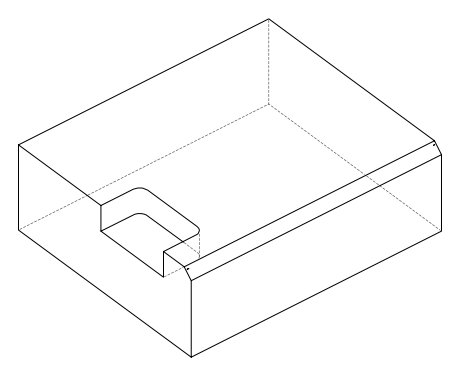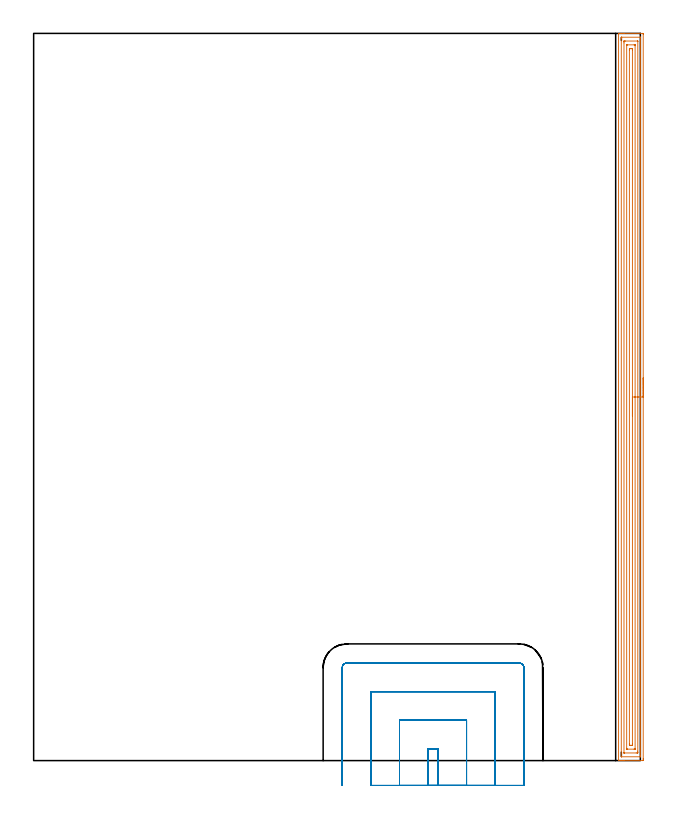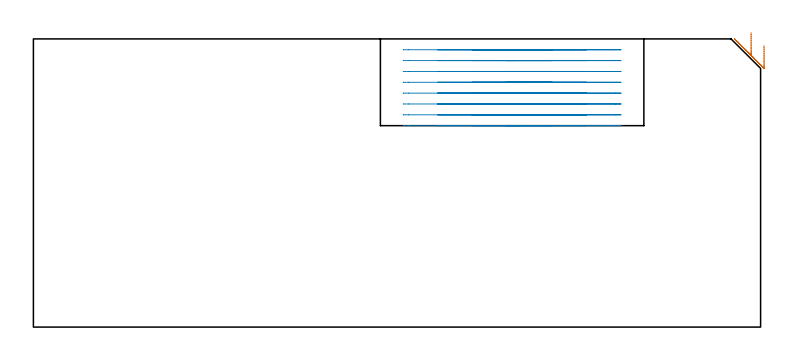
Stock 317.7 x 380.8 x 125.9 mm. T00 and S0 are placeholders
(PLAN: 2 operations, 1 tool changes, 29.2 min)
(1 AREA_MILL | FG_CHAMFER_SURFACE | UGT0205_001 | 15.48 min | 31683 mm3)
(2 MILL_SLOT | SLOT_PARTIAL_RECTANGULAR | UGT0201_094 | Follow Part, ap 5, ae 75% | 13.73 min | 264069 mm3)
(TOOL UGT0205_001 | Chamfer Mill 20 x 3 x 45 deg. | D20 FL50 Z2)
(TOOL UGT0201_094 | End mill 20 mm | D20 FL38 Z4)
(OP 1 AREA_MILL)
G17 G21 G94 G90
T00 M6
G54
G17 G0 G90 X319.2 Y200.4 S1061 M3
G43 Z135.9 H0
Z123.
G94 G1 Y200.362 Z122.128 F250.
Y200.248 Z121.264
Y200.059 Z120.412
Y199.797 Z119.58
Y199.463 Z118.774
Y199.06 Z118.
Y198.592 Z117.264
Y198.06 Z116.572
Y197.471 Z115.929
Y196.828 Z115.34
Y196.136 Z114.808
Y195.4 Z114.34
Y194.626 Z113.937
Y193.82 Z113.603
Y192.988 Z113.341
Y192.136 Z113.152
Y191.272 Z113.038
Y190.4 Z113.
Y1.163
X319.199 Y0.615 Z113.001
X319.197 Y0.273 Z113.002
X319.193 Y0.01 Z113.004
X318.863 Y0. Z113.334
X309.257 Z122.937
X308.712 Z123.484
X308.384 Z123.812
X307.839 Z124.357
X307.51 Z124.684
X306.554 Z125.646
X306.426 Y0.002 Z125.766
X306.351 Y0.005 Z125.841
X306.303 Y0.01 Z125.888
X306.3 Y0.168 Z125.9
Y380.632
X306.302 Y380.79 Z125.888
X306.424 Y380.797 Z125.768
X306.554 Y380.8 Z125.646
X306.853 Z125.346
X307.51 Z124.684
X308.712 Z123.484
X309.257 Z122.937
X318.863 Z113.334
X319.139 Y380.796 Z113.058
X319.192 Y380.79 Z113.005
X319.199 Y380.735 Z112.999
X319.2 Y380.185 Z113.
Y190.4
X317.786 Z114.414
X317.785 Y2.61 Z114.415
Y2.401
X317.781 Y2.059 Z114.419
X317.779 Y2.02 Z114.421
X317.773 Y2.01 Z114.427
X317.743 Y2.007 Z114.457
X317.639 Y2.002 Z114.561
X317.508 Y2. Z114.692
X307.902 Z124.298
X307.76 Y2.003 Z124.44
X307.731 Y2.006 Z124.469
X307.722 Y2.01 Z124.478
X307.719 Y2.018 Z124.481
X307.717 Y2.052 Z124.483
X307.715 Y2.192 Z124.485
X307.714 Y378.19 Z124.486
X307.715 Y378.399 Z124.485
X307.719 Y378.741 Z124.481
X307.721 Y378.78 Z124.479
X307.727 Y378.79 Z124.473
X307.757 Y378.793 Z124.443
X307.861 Y378.798 Z124.339
X307.992 Y378.8 Z124.208
X317.598 Z114.602
X317.74 Y378.797 Z114.46
X317.769 Y378.794 Z114.431
X317.778 Y378.79 Z114.422
X317.781 Y378.782 Z114.419
X317.784 Y378.748 Z114.417
X317.785 Y378.608 Z114.415
X317.786 Y190.4 Z114.414
X316.372 Z115.828
X316.371 Y4.949 Z115.829
X316.369 Y4.187 Z115.831
X316.367 Y4.06 Z115.833
X316.365 Y4.02 Z115.835
X316.334 Y4.01 Z115.866
X316.243 Y4.008 Z115.957
X315.552 Y4. Z116.648
X309.257 Y4.001 Z122.943
X309.196 Y4.002 Z123.004
X309.148 Y4.007 Z123.052
X309.137 Y4.01 Z123.063
X309.135 Y4.021 Z123.065
X309.132 Y4.056 Z123.068
X309.129 Y4.187 Z123.071
Y375.851
X309.131 Y376.613 Z123.069
X309.133 Y376.74 Z123.067
X309.135 Y376.78 Z123.065
X309.166 Y376.79 Z123.034
X309.257 Y376.792 Z122.943
X309.948 Y376.8 Z122.252
X316.243 Y376.799 Z115.957
X316.304 Y376.798 Z115.896
X316.352 Y376.793 Z115.848
X316.363 Y376.79 Z115.837
X316.365 Y376.78 Z115.835
X316.369 Y376.744 Z115.831
X316.371 Y376.613 Z115.829
X316.372 Y190.4 Z115.828
X314.957 Z117.243
Y6.238
X314.956 Y6.113 Z117.244
X314.953 Y6.03 Z117.247
X314.95 Y6.012 Z117.25
X314.945 Y6.009 Z117.255
X314.92 Y6.005 Z117.28
X314.497 Y6. Z117.703
X314.47 Z117.73
X311.003 Z121.197
X310.977 Z121.223
X310.588 Y6.01 Z121.612
X310.549 Y6.013 Z121.651
X310.546 Y6.044 Z121.654
X310.544 Y6.091 Z121.656
X310.543 Y6.136 Z121.657
Y6.444
Y374.562
X310.544 Y374.688 Z121.656
X310.547 Y374.771 Z121.653
X310.55 Y374.788 Z121.65
X310.555 Y374.791 Z121.645
X310.58 Y374.795 Z121.62
X311.003 Y374.8 Z121.197
X311.03 Z121.17
X314.497 Z117.703
X314.523 Z117.677
X314.912 Y374.79 Z117.288
X314.951 Y374.787 Z117.249
X314.954 Y374.756 Z117.246
X314.956 Y374.709 Z117.244
X314.957 Y374.664 Z117.243
Y374.355
Y190.4
X313.543 Z118.657
Y8.653
X313.539 Y8.247 Z118.661
X313.536 Y8.046 Z118.664
X313.53 Y8.01 Z118.67
X313.479 Y8.006 Z118.721
X313.386 Y8.002 Z118.814
X312.75 Y8. Z119.45
X312.514 Y8.001 Z119.686
X312.041 Y8.007 Z120.159
X311.99 Y8.01 Z120.21
X311.964 Y8.016 Z120.236
X311.962 Y8.051 Z120.238
X311.959 Y8.224 Z120.241
X311.957 Y8.57 Z120.243
Y8.653
Y372.147
X311.961 Y372.553 Z120.239
X311.964 Y372.754 Z120.236
X311.97 Y372.79 Z120.23
X312.021 Y372.794 Z120.179
X312.114 Y372.798 Z120.086
X312.75 Y372.8 Z119.45
X312.986 Y372.799 Z119.214
X313.459 Y372.793 Z118.741
X313.511 Y372.79 Z118.689
X313.536 Y372.784 Z118.664
X313.538 Y372.749 Z118.662
X313.541 Y372.576 Z118.659
X313.543 Y372.229 Z118.657
Y372.147
Y190.4
Y189.528 Z118.695
Y188.664 Z118.809
Y187.812 Z118.998
Y186.98 Z119.26
Y186.174 Z119.594
Y185.4 Z119.997
Y184.664 Z120.465
Y183.972 Z120.996
Y183.329 Z121.586
Y182.74 Z122.229
Y182.208 Z122.921
Y181.74 Z123.657
Y181.337 Z124.431
Y181.003 Z125.237
Y180.741 Z126.069
Y180.552 Z126.92
Y180.438 Z127.785
Y180.4 Z128.657
G0 Z135.9
M5
M2
(OP 2 MILL_SLOT)
G17 G21 G94 G90
T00 M6
G54
G17 G0 G90 X211.7 Y-13. S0 M3
G43 Z135.9 H0
Z121.162
G94 G1 Y-10. F250.
Y6.1 F500.
X206.6
Y-10.
Y-13. F250.
X226.7
Y-10.
Y21.1 F500.
X191.6
Y-10.
Y-13. F250.
X241.7
Y-10.
Y36.1 F500.
X176.6
Y-10.
Y-13. F250.
X256.7
Y-10.
Y48.7 F500.
G3 X254.3 Y51.1 R2.4
G1 X164.
G3 X161.6 Y48.7 R2.4
G1 Y-10.
Y-13. F250.
G0 X211.7 Z116.425
G1 Y-10.
Y6.1 F500.
X206.6
Y-10.
Y-13. F250.
X226.7
Y-10.
Y21.1 F500.
X191.6
Y-10.
Y-13. F250.
X241.7
Y-10.
Y36.1 F500.
X176.6
Y-10.
Y-13. F250.
X256.7
Y-10.
Y48.7 F500.
G3 X254.3 Y51.1 R2.4
G1 X164.
G3 X161.6 Y48.7 R2.4
G1 Y-10.
Y-13. F250.
G0 X211.7 Z111.687
G1 Y-10.
Y6.1 F500.
X206.6
Y-10.
Y-13. F250.
X226.7
Y-10.
Y21.1 F500.
X191.6
Y-10.
Y-13. F250.
X241.7
Y-10.
Y36.1 F500.
X176.6
Y-10.
Y-13. F250.
X256.7
Y-10.
Y48.7 F500.
G3 X254.3 Y51.1 R2.4
G1 X164.
G3 X161.6 Y48.7 R2.4
G1 Y-10.
Y-13. F250.
G0 X211.7 Z106.95
G1 Y-10.
Y6.1 F500.
X206.6
Y-10.
Y-13. F250.
X226.7
Y-10.
Y21.1 F500.
X191.6
Y-10.
Y-13. F250.
X241.7
Y-10.
Y36.1 F500.
X176.6
Y-10.
Y-13. F250.
X256.7
Y-10.
Y48.7 F500.
G3 X254.3 Y51.1 R2.4
G1 X164.
G3 X161.6 Y48.7 R2.4
G1 Y-10.
Y-13. F250.
G0 X211.7 Z102.212
G1 Y-10.
Y6.1 F500.
X206.6
Y-10.
Y-13. F250.
X226.7
Y-10.
Y21.1 F500.
X191.6
Y-10.
Y-13. F250.
X241.7
Y-10.
Y36.1 F500.
X176.6
Y-10.
Y-13. F250.
X256.7
Y-10.
Y48.7 F500.
G3 X254.3 Y51.1 R2.4
G1 X164.
G3 X161.6 Y48.7 R2.4
G1 Y-10.
Y-13. F250.
G0 X211.7 Z97.475
G1 Y-10.
Y6.1 F500.
X206.6
Y-10.
Y-13. F250.
X226.7
Y-10.
Y21.1 F500.
X191.6
Y-10.
Y-13. F250.
X241.7
Y-10.
Y36.1 F500.
X176.6
Y-10.
Y-13. F250.
X256.7
Y-10.
Y48.7 F500.
G3 X254.3 Y51.1 R2.4
G1 X164.
G3 X161.6 Y48.7 R2.4
G1 Y-10.
Y-13. F250.
G0 X211.7 Z92.737
G1 Y-10.
Y6.1 F500.
X206.6
Y-10.
Y-13. F250.
X226.7
Y-10.
Y21.1 F500.
X191.6
Y-10.
Y-13. F250.
X241.7
Y-10.
Y36.1 F500.
X176.6
Y-10.
Y-13. F250.
X256.7
Y-10.
Y48.7 F500.
G3 X254.3 Y51.1 R2.4
G1 X164.
G3 X161.6 Y48.7 R2.4
G1 Y-10.
Y-13. F250.
G0 X211.7 Z88.
G1 Y-10.
Y6.1 F500.
X206.6
Y-10.
Y-13. F250.
X226.7
Y-10.
Y21.1 F500.
X191.6
Y-10.
Y-13. F250.
X241.7
Y-10.
Y36.1 F500.
X176.6
Y-10.
Y-13. F250.
X256.7
Y-10.
Y48.7 F500.
G3 X254.3 Y51.1 R2.4
G1 X164.
G3 X161.6 Y48.7 R2.4
G1 Y-10.
Y-13. F250.
G0 Z135.9
M5
M2
